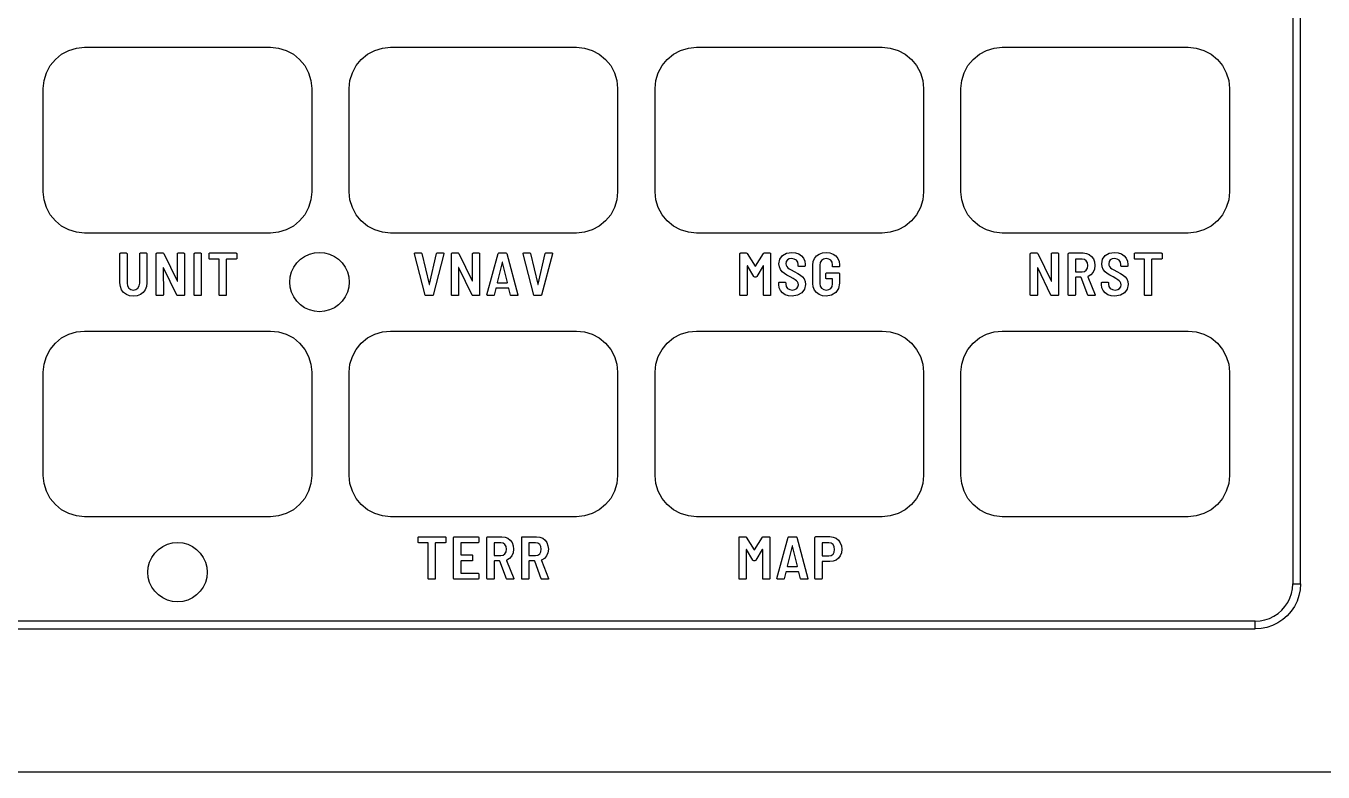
# Model space of a CAD drawing. Header units: millimetres. Extents: x 0 to 165, y 0 to 65.
# Drawn here: x 77.4 to 127.7, y 0 to 28.9 of the extents above; entities that cross this region are included whole.
import ezdxf

# ---------------------------------------------------------------- set-up
doc = ezdxf.new("R2010")
doc.units = ezdxf.units.MM
for name, color, linetype in [('CUT', 8, 'CONTINUOUS'), ('LASER', 7, 'CONTINUOUS'), ('UV_AMBER', 30, 'CONTINUOUS')]:
    doc.layers.add(name, color=color, linetype=linetype)

msp = doc.modelspace()

# ---------------------------------------------------------------- linework, layer by layer
at = {"layer": 'CUT'}
for points in [[(86.9, 28.1), (87.2121, 28.0693), (87.5123, 27.9782), (87.7889, 27.8304), (88.0314, 27.6314), (88.2304, 27.3889), (88.3782, 27.1123), (88.4693, 26.8121), (88.5, 26.5), (88.5, 22.5), (88.4693, 22.1879), (88.3782, 21.8877), (88.2304, 21.6111), (88.0314, 21.3686), (87.7889, 21.1696), (87.5123, 21.0218), (87.2121, 20.9307), (86.9, 20.9), (79.7, 20.9), (79.3879, 20.9307), (79.0877, 21.0218), (78.8111, 21.1696), (78.5686, 21.3686), (78.3696, 21.6111), (78.2218, 21.8877), (78.1307, 22.1879), (78.1, 22.5), (78.1, 26.5), (78.1307, 26.8121), (78.2218, 27.1123), (78.3696, 27.3889), (78.5686, 27.6314), (78.8111, 27.8304), (79.0877, 27.9782), (79.3879, 28.0693), (79.7, 28.1)], [(98.75, 28.1), (99.0621, 28.0693), (99.3623, 27.9782), (99.6389, 27.8304), (99.8814, 27.6314), (100.0804, 27.3889), (100.2282, 27.1123), (100.3193, 26.8121), (100.35, 26.5), (100.35, 22.5), (100.3193, 22.1879), (100.2282, 21.8877), (100.0804, 21.6111), (99.8814, 21.3686), (99.6389, 21.1696), (99.3623, 21.0218), (99.0621, 20.9307), (98.75, 20.9), (91.55, 20.9), (91.2379, 20.9307), (90.9377, 21.0218), (90.6611, 21.1696), (90.4186, 21.3686), (90.2196, 21.6111), (90.0718, 21.8877), (89.9807, 22.1879), (89.95, 22.5), (89.95, 26.5), (89.9807, 26.8121), (90.0718, 27.1123), (90.2196, 27.3889), (90.4186, 27.6314), (90.6611, 27.8304), (90.9377, 27.9782), (91.2379, 28.0693), (91.55, 28.1)], [(110.6, 28.1), (110.9121, 28.0693), (111.2123, 27.9782), (111.4889, 27.8304), (111.7314, 27.6314), (111.9304, 27.3889), (112.0782, 27.1123), (112.1693, 26.8121), (112.2, 26.5), (112.2, 22.5), (112.1693, 22.1879), (112.0782, 21.8877), (111.9304, 21.6111), (111.7314, 21.3686), (111.4889, 21.1696), (111.2123, 21.0218), (110.9121, 20.9307), (110.6, 20.9), (103.4, 20.9), (103.0879, 20.9307), (102.7877, 21.0218), (102.5111, 21.1696), (102.2686, 21.3686), (102.0696, 21.6111), (101.9218, 21.8877), (101.8307, 22.1879), (101.8, 22.5), (101.8, 26.5), (101.8307, 26.8121), (101.9218, 27.1123), (102.0696, 27.3889), (102.2686, 27.6314), (102.5111, 27.8304), (102.7877, 27.9782), (103.0879, 28.0693), (103.4, 28.1)], [(122.45, 28.1), (122.7621, 28.0693), (123.0623, 27.9782), (123.3389, 27.8304), (123.5814, 27.6314), (123.7804, 27.3889), (123.9282, 27.1123), (124.0193, 26.8121), (124.05, 26.5), (124.05, 22.5), (124.0193, 22.1879), (123.9282, 21.8877), (123.7804, 21.6111), (123.5814, 21.3686), (123.3389, 21.1696), (123.0623, 21.0218), (122.7621, 20.9307), (122.45, 20.9), (115.25, 20.9), (114.9379, 20.9307), (114.6377, 21.0218), (114.3611, 21.1696), (114.1186, 21.3686), (113.9196, 21.6111), (113.7718, 21.8877), (113.6807, 22.1879), (113.65, 22.5), (113.65, 26.5), (113.6807, 26.8121), (113.7718, 27.1123), (113.9196, 27.3889), (114.1186, 27.6314), (114.3611, 27.8304), (114.6377, 27.9782), (114.9379, 28.0693), (115.25, 28.1)], [(89.95, 19), (89.9325, 18.8003), (89.8806, 18.6067), (89.7959, 18.425), (89.681, 18.2608), (89.5392, 18.119), (89.375, 18.0041), (89.1933, 17.9194), (88.9997, 17.8675), (88.8, 17.85), (88.6003, 17.8675), (88.4067, 17.9194), (88.225, 18.0041), (88.0608, 18.119), (87.919, 18.2608), (87.8041, 18.425), (87.7194, 18.6067), (87.6675, 18.8003), (87.65, 19), (87.6675, 19.1997), (87.7194, 19.3933), (87.8041, 19.575), (87.919, 19.7392), (88.0608, 19.881), (88.225, 19.9959), (88.4067, 20.0806), (88.6003, 20.1325), (88.8, 20.15), (88.9997, 20.1325), (89.1933, 20.0806), (89.375, 19.9959), (89.5392, 19.881), (89.681, 19.7392), (89.7959, 19.575), (89.8806, 19.3933), (89.9325, 19.1997)], [(86.9, 17.1), (87.2121, 17.0693), (87.5123, 16.9782), (87.7889, 16.8304), (88.0314, 16.6314), (88.2304, 16.3889), (88.3782, 16.1123), (88.4693, 15.8121), (88.5, 15.5), (88.5, 11.5), (88.4693, 11.1879), (88.3782, 10.8877), (88.2304, 10.6111), (88.0314, 10.3686), (87.7889, 10.1696), (87.5123, 10.0218), (87.2121, 9.9307), (86.9, 9.9), (79.7, 9.9), (79.3879, 9.9307), (79.0877, 10.0218), (78.8111, 10.1696), (78.5686, 10.3686), (78.3696, 10.6111), (78.2218, 10.8877), (78.1307, 11.1879), (78.1, 11.5), (78.1, 15.5), (78.1307, 15.8121), (78.2218, 16.1123), (78.3696, 16.3889), (78.5686, 16.6314), (78.8111, 16.8304), (79.0877, 16.9782), (79.3879, 17.0693), (79.7, 17.1)], [(98.75, 17.1), (99.0621, 17.0693), (99.3623, 16.9782), (99.6389, 16.8304), (99.8814, 16.6314), (100.0804, 16.3889), (100.2282, 16.1123), (100.3193, 15.8121), (100.35, 15.5), (100.35, 11.5), (100.3193, 11.1879), (100.2282, 10.8877), (100.0804, 10.6111), (99.8814, 10.3686), (99.6389, 10.1696), (99.3623, 10.0218), (99.0621, 9.9307), (98.75, 9.9), (91.55, 9.9), (91.2379, 9.9307), (90.9377, 10.0218), (90.6611, 10.1696), (90.4186, 10.3686), (90.2196, 10.6111), (90.0718, 10.8877), (89.9807, 11.1879), (89.95, 11.5), (89.95, 15.5), (89.9807, 15.8121), (90.0718, 16.1123), (90.2196, 16.3889), (90.4186, 16.6314), (90.6611, 16.8304), (90.9377, 16.9782), (91.2379, 17.0693), (91.55, 17.1)], [(110.6, 17.1), (110.9121, 17.0693), (111.2123, 16.9782), (111.4889, 16.8304), (111.7314, 16.6314), (111.9304, 16.3889), (112.0782, 16.1123), (112.1693, 15.8121), (112.2, 15.5), (112.2, 11.5), (112.1693, 11.1879), (112.0782, 10.8877), (111.9304, 10.6111), (111.7314, 10.3686), (111.4889, 10.1696), (111.2123, 10.0218), (110.9121, 9.9307), (110.6, 9.9), (103.4, 9.9), (103.0879, 9.9307), (102.7877, 10.0218), (102.5111, 10.1696), (102.2686, 10.3686), (102.0696, 10.6111), (101.9218, 10.8877), (101.8307, 11.1879), (101.8, 11.5), (101.8, 15.5), (101.8307, 15.8121), (101.9218, 16.1123), (102.0696, 16.3889), (102.2686, 16.6314), (102.5111, 16.8304), (102.7877, 16.9782), (103.0879, 17.0693), (103.4, 17.1)], [(122.45, 17.1), (122.7621, 17.0693), (123.0623, 16.9782), (123.3389, 16.8304), (123.5814, 16.6314), (123.7804, 16.3889), (123.9282, 16.1123), (124.0193, 15.8121), (124.05, 15.5), (124.05, 11.5), (124.0193, 11.1879), (123.9282, 10.8877), (123.7804, 10.6111), (123.5814, 10.3686), (123.3389, 10.1696), (123.0623, 10.0218), (122.7621, 9.9307), (122.45, 9.9), (115.25, 9.9), (114.9379, 9.9307), (114.6377, 10.0218), (114.3611, 10.1696), (114.1186, 10.3686), (113.9196, 10.6111), (113.7718, 10.8877), (113.6807, 11.1879), (113.65, 11.5), (113.65, 15.5), (113.6807, 15.8121), (113.7718, 16.1123), (113.9196, 16.3889), (114.1186, 16.6314), (114.3611, 16.8304), (114.6377, 16.9782), (114.9379, 17.0693), (115.25, 17.1)], [(84.45, 7.75), (84.4325, 7.5503), (84.3806, 7.3567), (84.2959, 7.175), (84.181, 7.0108), (84.0392, 6.869), (83.875, 6.7541), (83.6933, 6.6694), (83.4997, 6.6175), (83.3, 6.6), (83.1003, 6.6175), (82.9067, 6.6694), (82.725, 6.7541), (82.5608, 6.869), (82.419, 7.0108), (82.3041, 7.175), (82.2194, 7.3567), (82.1675, 7.5503), (82.15, 7.75), (82.1675, 7.9497), (82.2194, 8.1433), (82.3041, 8.325), (82.419, 8.4892), (82.5608, 8.631), (82.725, 8.7459), (82.9067, 8.8306), (83.1003, 8.8825), (83.3, 8.9), (83.4997, 8.8825), (83.6933, 8.8306), (83.875, 8.7459), (84.0392, 8.631), (84.181, 8.4892), (84.2959, 8.325), (84.3806, 8.1433), (84.4325, 7.9497)]]:
    msp.add_lwpolyline(points, close=True, dxfattribs=at)
msp.add_lwpolyline([(159.5, 0), (5.5, 0)], dxfattribs=at)
at = {"layer": 'LASER'}
for points in [[(126.5, 55.8), (126.5, 7.3), (126.8, 7.3), (126.8, 55.8)], [(126.8, 7.3), (126.785, 7.0716), (126.7404, 6.8471), (126.6668, 6.6303), (126.5655, 6.425), (126.4384, 6.2347), (126.2874, 6.0626), (126.1153, 5.9116), (125.925, 5.7845), (125.7197, 5.6832), (125.5029, 5.6096), (125.2784, 5.565), (125.05, 5.55), (125.05, 5.85), (125.2393, 5.8624), (125.4253, 5.8994), (125.6049, 5.9604), (125.775, 6.0443), (125.9327, 6.1496), (126.0753, 6.2747), (126.2004, 6.4173), (126.3057, 6.575), (126.3896, 6.7451), (126.4506, 6.9247), (126.4876, 7.1107), (126.5, 7.3)], [(36.3, 5.55), (125.05, 5.55), (125.05, 5.85), (36.3, 5.85)]]:
    msp.add_lwpolyline(points, close=True, dxfattribs=at)
at = {"layer": 'UV_AMBER'}
for points in [[(81.5886, 18.4548), (81.444, 18.4707), (81.3171, 18.5183), (81.2123, 18.5954), (81.1341, 18.699), (81.0854, 18.8251), (81.0692, 18.9694), (81.0692, 20.098), (81.0712, 20.1089), (81.0773, 20.1179), (81.0866, 20.1243), (81.0976, 20.1264), (81.3149, 20.1264), (81.3258, 20.1243), (81.3348, 20.1179), (81.3412, 20.1089), (81.3433, 20.098), (81.3433, 18.9554), (81.3601, 18.8485), (81.4105, 18.764), (81.4886, 18.7092), (81.5886, 18.6909), (81.689, 18.7092), (81.7679, 18.764), (81.8194, 18.8485), (81.8366, 18.9554), (81.8366, 20.098), (81.8386, 20.1089), (81.8447, 20.1179), (81.854, 20.1243), (81.865, 20.1264), (82.0823, 20.1264), (82.0932, 20.1243), (82.1022, 20.1179), (82.1086, 20.1089), (82.1107, 20.098), (82.1107, 18.9694), (82.0944, 18.8251), (82.0457, 18.699), (81.9675, 18.5954), (81.8628, 18.5183), (81.7352, 18.4707), (81.5886, 18.4548)], [(83.2934, 20.098), (83.2954, 20.1089), (83.3015, 20.1179), (83.3105, 20.1243), (83.3214, 20.1264), (83.5387, 20.1264), (83.5496, 20.1243), (83.5586, 20.1179), (83.565, 20.1089), (83.5671, 20.098), (83.5671, 18.502), (83.565, 18.491), (83.5586, 18.4817), (83.5496, 18.4756), (83.5387, 18.4736), (83.3096, 18.4736), (83.2909, 18.479), (83.2768, 18.495), (82.7621, 19.5527), (82.7573, 19.5577), (82.7525, 19.5586), (82.7489, 19.5554), (82.7477, 19.5479), (82.7503, 18.502), (82.7482, 18.491), (82.7418, 18.4817), (82.7328, 18.4756), (82.7219, 18.4736), (82.5046, 18.4736), (82.4937, 18.4756), (82.4843, 18.4817), (82.4783, 18.491), (82.4762, 18.502), (82.4762, 20.098), (82.4783, 20.1089), (82.4843, 20.1179), (82.4937, 20.1243), (82.5046, 20.1264), (82.7311, 20.1264), (82.7513, 20.121), (82.7644, 20.105), (83.2816, 19.0425), (83.2861, 19.0375), (83.2908, 19.0366), (83.2944, 19.04), (83.2956, 19.0473), (83.2934, 20.098)], [(83.9751, 18.4736), (83.9642, 18.4756), (83.9552, 18.4817), (83.9491, 18.491), (83.9471, 18.502), (83.9471, 20.098), (83.9491, 20.1089), (83.9552, 20.1179), (83.9642, 20.1243), (83.9751, 20.1264), (84.1924, 20.1264), (84.2033, 20.1243), (84.2123, 20.1179), (84.2187, 20.1089), (84.2208, 20.098), (84.2208, 18.502), (84.2187, 18.491), (84.2123, 18.4817), (84.2033, 18.4756), (84.1924, 18.4736), (83.9751, 18.4736)], [(85.5662, 20.1264), (85.5771, 20.1243), (85.5861, 20.1179), (85.5925, 20.1089), (85.5946, 20.098), (85.5946, 19.9161), (85.5925, 19.9052), (85.5861, 19.8962), (85.5771, 19.8901), (85.5662, 19.8881), (85.2002, 19.8881), (85.1914, 19.8851), (85.1884, 19.8763), (85.1884, 18.502), (85.1863, 18.491), (85.18, 18.4817), (85.1709, 18.4756), (85.16, 18.4736), (84.9431, 18.4736), (84.9321, 18.4756), (84.9228, 18.4817), (84.9167, 18.491), (84.9147, 18.502), (84.9147, 19.8763), (84.9117, 19.8851), (84.9029, 19.8881), (84.5509, 19.8881), (84.54, 19.8901), (84.5306, 19.8962), (84.5246, 19.9052), (84.5225, 19.9161), (84.5225, 20.098), (84.5246, 20.1089), (84.5306, 20.1179), (84.54, 20.1243), (84.5509, 20.1264), (85.5662, 20.1264)], [(92.9286, 18.4736), (92.9074, 18.4795), (92.8954, 18.4972), (92.4778, 20.0958), (92.4778, 20.105), (92.4842, 20.121), (92.5036, 20.1264), (92.7375, 20.1264), (92.757, 20.1205), (92.7681, 20.1028), (93.0467, 18.9152), (93.0495, 18.908), (93.0537, 18.9056), (93.0578, 18.908), (93.0607, 18.9152), (93.3322, 20.1006), (93.3437, 20.1199), (93.3632, 20.1264), (93.5919, 20.1264), (93.6133, 20.1187), (93.6155, 20.0958), (93.1979, 18.4972), (93.1859, 18.4795), (93.1647, 18.4736), (92.9286, 18.4736)], [(94.73, 20.098), (94.732, 20.1089), (94.7381, 20.1179), (94.7472, 20.1243), (94.758, 20.1264), (94.9753, 20.1264), (94.9862, 20.1243), (94.9953, 20.1179), (95.0016, 20.1089), (95.0037, 20.098), (95.0037, 18.502), (95.0016, 18.491), (94.9953, 18.4817), (94.9862, 18.4756), (94.9753, 18.4736), (94.7462, 18.4736), (94.7275, 18.479), (94.7134, 18.495), (94.1988, 19.5527), (94.194, 19.5577), (94.1892, 19.5586), (94.1856, 19.5554), (94.1844, 19.5479), (94.187, 18.502), (94.1848, 18.491), (94.1785, 18.4817), (94.1694, 18.4756), (94.1585, 18.4736), (93.9412, 18.4736), (93.9303, 18.4756), (93.921, 18.4817), (93.9149, 18.491), (93.9128, 18.502), (93.9128, 20.098), (93.9149, 20.1089), (93.921, 20.1179), (93.9303, 20.1243), (93.9412, 20.1264), (94.1678, 20.1264), (94.1879, 20.121), (94.201, 20.105), (94.7182, 19.0425), (94.7227, 19.0375), (94.7274, 19.0366), (94.731, 19.04), (94.7322, 19.0473), (94.73, 20.098)], [(96.2311, 18.4736), (96.21, 18.4795), (96.1983, 18.4972), (96.1367, 18.7499), (96.1326, 18.7569), (96.1249, 18.7592), (95.6386, 18.7592), (95.6309, 18.7569), (95.6268, 18.7499), (95.5678, 18.4972), (95.556, 18.4795), (95.5346, 18.4736), (95.3103, 18.4736), (95.2891, 18.4813), (95.2867, 18.5042), (95.7165, 20.1028), (95.7283, 20.1205), (95.7497, 20.1264), (96.0186, 20.1264), (96.04, 20.1205), (96.0518, 20.1028), (96.4816, 18.5042), (96.4838, 18.495), (96.4774, 18.479), (96.458, 18.4736), (96.2311, 18.4736)], [(97.1353, 18.4736), (97.1141, 18.4795), (97.1021, 18.4972), (96.6845, 20.0958), (96.6845, 20.105), (96.6909, 20.121), (96.7103, 20.1264), (96.9442, 20.1264), (96.9636, 20.1205), (96.9748, 20.1028), (97.2533, 18.9152), (97.2562, 18.908), (97.2603, 18.9056), (97.2645, 18.908), (97.2674, 18.9152), (97.5389, 20.1006), (97.5503, 20.1199), (97.5699, 20.1264), (97.7986, 20.1264), (97.82, 20.1187), (97.8222, 20.0958), (97.4046, 18.4972), (97.3926, 18.4795), (97.3714, 18.4736), (97.1353, 18.4736)], [(105.9931, 20.1076), (106.0062, 20.1217), (106.0263, 20.1264), (106.2458, 20.1264), (106.2567, 20.1243), (106.2657, 20.1179), (106.2721, 20.1089), (106.2742, 20.098), (106.2742, 18.502), (106.2721, 18.491), (106.2657, 18.4817), (106.2567, 18.4756), (106.2458, 18.4736), (106.0285, 18.4736), (106.0176, 18.4756), (106.0086, 18.4817), (106.0025, 18.491), (106.0005, 18.502), (106.0005, 19.621), (105.9993, 19.6284), (105.9957, 19.6317), (105.9909, 19.6307), (105.9861, 19.6258), (105.7359, 19.2126), (105.7228, 19.1985), (105.7027, 19.1937), (105.6581, 19.1937), (105.638, 19.1985), (105.6249, 19.2126), (105.3748, 19.6235), (105.37, 19.6285), (105.3652, 19.6294), (105.3616, 19.6262), (105.3604, 19.6187), (105.3604, 18.502), (105.3583, 18.491), (105.3519, 18.4817), (105.3429, 18.4756), (105.332, 18.4736), (105.115, 18.4736), (105.1041, 18.4756), (105.0948, 18.4817), (105.0887, 18.491), (105.0866, 18.502), (105.0866, 20.098), (105.0887, 20.1089), (105.0948, 20.1179), (105.1041, 20.1243), (105.115, 20.1264), (105.332, 20.1264), (105.3521, 20.1217), (105.3652, 20.1076), (105.6743, 19.614), (105.6816, 19.6069), (105.6887, 19.614), (105.9931, 20.1076)], [(107.1123, 18.4548), (106.9658, 18.4686), (106.8382, 18.5101), (106.7335, 18.5776), (106.6552, 18.6684), (106.6065, 18.779), (106.5903, 18.9056), (106.5903, 18.9672), (106.5923, 18.9781), (106.5984, 18.9872), (106.6077, 18.9932), (106.6187, 18.9953), (106.8312, 18.9953), (106.8421, 18.9932), (106.8511, 18.9872), (106.8575, 18.9781), (106.8596, 18.9672), (106.8596, 18.92), (106.8773, 18.8277), (106.9305, 18.7544), (107.0137, 18.7068), (107.1216, 18.6909), (107.2196, 18.705), (107.2916, 18.7474), (107.3359, 18.813), (107.3507, 18.8964), (107.3424, 18.9555), (107.3175, 19.006), (107.2777, 19.0502), (107.2241, 19.0908), (107.1478, 19.1367), (107.0389, 19.196), (106.9092, 19.2674), (106.8076, 19.3306), (106.727, 19.3979), (106.66, 19.4815), (106.6149, 19.5838), (106.5999, 19.7062), (106.6338, 19.8879), (106.7357, 20.0271), (106.8929, 20.1157), (107.0932, 20.1452), (107.2378, 20.1307), (107.3647, 20.0873), (107.4692, 20.0176), (107.5466, 19.9235), (107.5944, 19.8095), (107.6104, 19.68), (107.6104, 19.6306), (107.6083, 19.6196), (107.6019, 19.6103), (107.5929, 19.6042), (107.582, 19.6021), (107.3695, 19.6021), (107.3585, 19.6042), (107.3492, 19.6103), (107.3431, 19.6196), (107.3411, 19.6306), (107.3411, 19.6756), (107.3239, 19.7682), (107.2725, 19.8431), (107.1924, 19.8926), (107.0887, 19.9091), (106.9976, 19.8958), (106.9279, 19.856), (106.8836, 19.7925), (106.8688, 19.7084), (106.8765, 19.6493), (106.8995, 19.5996), (106.9383, 19.556), (106.9928, 19.5147), (107.0718, 19.4689), (107.1832, 19.411), (107.3306, 19.3247), (107.4333, 19.2598), (107.5075, 19.1975), (107.5691, 19.1192), (107.6106, 19.0235), (107.6244, 18.9082), (107.5895, 18.7214), (107.485, 18.5773), (107.3223, 18.4854), (107.1123, 18.4548)], [(108.4245, 18.4548), (108.2802, 18.4701), (108.1541, 18.516), (108.0505, 18.5903), (107.9726, 18.6898), (107.9239, 18.8104), (107.9077, 18.948), (107.9077, 19.652), (107.9239, 19.7896), (107.9726, 19.9102), (108.0505, 20.0096), (108.1541, 20.0836), (108.2802, 20.1298), (108.4245, 20.1452), (108.5692, 20.1302), (108.6961, 20.0851), (108.8008, 20.0128), (108.8791, 19.9161), (108.9278, 19.7999), (108.944, 19.6682), (108.944, 19.614), (108.9419, 19.603), (108.9355, 19.5937), (108.9265, 19.5876), (108.9156, 19.5855), (108.6987, 19.5855), (108.6877, 19.5876), (108.6784, 19.5937), (108.6723, 19.603), (108.6702, 19.614), (108.6702, 19.6682), (108.6534, 19.7647), (108.6027, 19.8416), (108.5246, 19.8922), (108.4245, 19.9091), (108.3263, 19.8917), (108.2486, 19.8394), (108.1982, 19.7589), (108.1814, 19.6564), (108.1814, 18.9436), (108.1989, 18.841), (108.2511, 18.7603), (108.3311, 18.7082), (108.4316, 18.6909), (108.5294, 18.7065), (108.6053, 18.7533), (108.654, 18.8274), (108.6702, 18.9244), (108.6702, 19.1111), (108.6673, 19.12), (108.6584, 19.1229), (108.4434, 19.1229), (108.4325, 19.1249), (108.4234, 19.131), (108.4173, 19.1403), (108.4153, 19.1513), (108.4153, 19.3236), (108.4173, 19.3345), (108.4234, 19.3435), (108.4325, 19.3499), (108.4434, 19.352), (108.9156, 19.352), (108.9265, 19.3499), (108.9355, 19.3435), (108.9419, 19.3345), (108.944, 19.3236), (108.944, 18.9554), (108.9086, 18.7466), (108.8023, 18.588), (108.637, 18.4881), (108.4245, 18.4548)], [(117.153, 20.098), (117.1551, 20.1089), (117.1612, 20.1179), (117.1702, 20.1243), (117.1811, 20.1264), (117.3984, 20.1264), (117.4093, 20.1243), (117.4183, 20.1179), (117.4247, 20.1089), (117.4268, 20.098), (117.4268, 18.502), (117.4247, 18.491), (117.4183, 18.4817), (117.4093, 18.4756), (117.3984, 18.4736), (117.1693, 18.4736), (117.1505, 18.479), (117.1364, 18.495), (116.6218, 19.5527), (116.617, 19.5577), (116.6122, 19.5586), (116.6086, 19.5554), (116.6074, 19.5479), (116.61, 18.502), (116.6079, 18.491), (116.6015, 18.4817), (116.5925, 18.4756), (116.5816, 18.4736), (116.3643, 18.4736), (116.3533, 18.4756), (116.344, 18.4817), (116.3379, 18.491), (116.3359, 18.502), (116.3359, 20.098), (116.3379, 20.1089), (116.344, 20.1179), (116.3533, 20.1243), (116.3643, 20.1264), (116.5908, 20.1264), (116.6109, 20.121), (116.624, 20.105), (117.1412, 19.0425), (117.1457, 19.0375), (117.1505, 19.0366), (117.1541, 19.04), (117.1552, 19.0473), (117.153, 20.098)], [(118.5951, 18.4736), (118.574, 18.4795), (118.5623, 18.4972), (118.307, 19.1749), (118.3018, 19.1819), (118.2952, 19.1842), (118.0923, 19.1842), (118.0834, 19.1812), (118.0805, 19.1724), (118.0805, 18.502), (118.0783, 18.491), (118.072, 18.4817), (118.0629, 18.4756), (118.052, 18.4736), (117.8348, 18.4736), (117.8239, 18.4756), (117.8148, 18.4817), (117.8087, 18.491), (117.8067, 18.502), (117.8067, 20.098), (117.8087, 20.1089), (117.8148, 20.1179), (117.8239, 20.1243), (117.8348, 20.1264), (118.3804, 20.1264), (118.5073, 20.1114), (118.6187, 20.0663), (118.7109, 19.9937), (118.7792, 19.8962), (118.8218, 19.7783), (118.836, 19.6446), (118.8183, 19.5012), (118.7652, 19.3778), (118.6813, 19.2811), (118.5715, 19.2174), (118.5638, 19.2108), (118.5645, 19.2008), (118.843, 18.5068), (118.845, 18.5008), (118.8456, 18.4924), (118.8397, 18.4783), (118.822, 18.4736), (118.5951, 18.4736)], [(119.6151, 18.4548), (119.4686, 18.4686), (119.341, 18.5101), (119.2362, 18.5776), (119.158, 18.6684), (119.1093, 18.779), (119.0931, 18.9056), (119.0931, 18.9672), (119.0951, 18.9781), (119.1012, 18.9872), (119.1105, 18.9932), (119.1215, 18.9953), (119.334, 18.9953), (119.3449, 18.9932), (119.3539, 18.9872), (119.3603, 18.9781), (119.3624, 18.9672), (119.3624, 18.92), (119.3801, 18.8277), (119.4332, 18.7544), (119.5164, 18.7068), (119.6243, 18.6909), (119.7224, 18.705), (119.7944, 18.7474), (119.8387, 18.813), (119.8534, 18.8964), (119.8451, 18.9555), (119.8202, 19.006), (119.7805, 19.0502), (119.7269, 19.0908), (119.6505, 19.1367), (119.5417, 19.196), (119.4119, 19.2674), (119.3104, 19.3306), (119.2298, 19.3979), (119.1628, 19.4815), (119.1177, 19.5838), (119.1027, 19.7062), (119.1366, 19.8879), (119.2384, 20.0271), (119.3957, 20.1157), (119.5959, 20.1452), (119.7406, 20.1307), (119.8675, 20.0873), (119.972, 20.0176), (120.0493, 19.9235), (120.0972, 19.8095), (120.1132, 19.68), (120.1132, 19.6306), (120.111, 19.6196), (120.1047, 19.6103), (120.0956, 19.6042), (120.0848, 19.6021), (119.8723, 19.6021), (119.8613, 19.6042), (119.852, 19.6103), (119.8459, 19.6196), (119.8439, 19.6306), (119.8439, 19.6756), (119.8267, 19.7682), (119.7752, 19.8431), (119.6952, 19.8926), (119.5915, 19.9091), (119.5004, 19.8958), (119.4307, 19.856), (119.3864, 19.7925), (119.3716, 19.7084), (119.3793, 19.6493), (119.4023, 19.5996), (119.4411, 19.556), (119.4956, 19.5147), (119.5745, 19.4689), (119.686, 19.411), (119.8333, 19.3247), (119.9361, 19.2598), (120.0102, 19.1975), (120.0718, 19.1192), (120.1134, 19.0235), (120.1272, 18.9082), (120.0923, 18.7214), (119.9877, 18.5773), (119.825, 18.4854), (119.6151, 18.4548)], [(121.4114, 20.1264), (121.4222, 20.1243), (121.4313, 20.1179), (121.4376, 20.1089), (121.4398, 20.098), (121.4398, 19.9161), (121.4376, 19.9052), (121.4313, 19.8962), (121.4222, 19.8901), (121.4114, 19.8881), (121.0454, 19.8881), (121.0365, 19.8851), (121.0336, 19.8763), (121.0336, 18.502), (121.0315, 18.491), (121.0251, 18.4817), (121.0161, 18.4756), (121.0052, 18.4736), (120.7882, 18.4736), (120.7773, 18.4756), (120.7679, 18.4817), (120.7619, 18.491), (120.7598, 18.502), (120.7598, 19.8763), (120.7569, 19.8851), (120.748, 19.8881), (120.3961, 19.8881), (120.3851, 19.8901), (120.3758, 19.8962), (120.3697, 19.9052), (120.3677, 19.9161), (120.3677, 20.098), (120.3697, 20.1089), (120.3758, 20.1179), (120.3851, 20.1243), (120.3961, 20.1264), (121.4114, 20.1264)], [(95.6833, 18.9883), (95.6828, 18.9821), (95.6858, 18.9776), (95.6905, 18.9751), (95.6951, 18.9742), (96.0684, 18.9742), (96.0729, 18.9751), (96.0776, 18.9776), (96.0807, 18.9821), (96.0802, 18.9883), (95.8865, 19.7626), (95.8834, 19.7682), (95.8791, 19.77), (95.8752, 19.7682), (95.8721, 19.7626), (95.6833, 18.9883)], [(118.0923, 19.8903), (118.0834, 19.8873), (118.0805, 19.8785), (118.0805, 19.4085), (118.0834, 19.3996), (118.0923, 19.3967), (118.3402, 19.3967), (118.4299, 19.4134), (118.5007, 19.4638), (118.5469, 19.5422), (118.5623, 19.6424), (118.5469, 19.7441), (118.5007, 19.8228), (118.4299, 19.8734), (118.3402, 19.8903), (118.0923, 19.8903)], [(93.6641, 9.1264), (93.6749, 9.1243), (93.684, 9.1179), (93.6903, 9.1089), (93.6925, 9.098), (93.6925, 8.9161), (93.6903, 8.9052), (93.684, 8.8962), (93.6749, 8.8901), (93.6641, 8.8881), (93.2981, 8.8881), (93.2892, 8.8851), (93.2863, 8.8763), (93.2863, 7.502), (93.2842, 7.491), (93.2778, 7.4817), (93.2688, 7.4756), (93.2579, 7.4736), (93.0409, 7.4736), (93.03, 7.4756), (93.0207, 7.4817), (93.0146, 7.491), (93.0125, 7.502), (93.0125, 8.8763), (93.0096, 8.8851), (93.0007, 8.8881), (92.6488, 8.8881), (92.6378, 8.8901), (92.6285, 8.8962), (92.6224, 8.9052), (92.6204, 8.9161), (92.6204, 9.098), (92.6224, 9.1089), (92.6285, 9.1179), (92.6378, 9.1243), (92.6488, 9.1264), (93.6641, 9.1264)], [(94.967, 8.9187), (94.9649, 8.9077), (94.9586, 8.8984), (94.9495, 8.8923), (94.9386, 8.8903), (94.2823, 8.8903), (94.2735, 8.8873), (94.2705, 8.8785), (94.2705, 8.4347), (94.2735, 8.4258), (94.2823, 8.4229), (94.7025, 8.4229), (94.7134, 8.4207), (94.7224, 8.4144), (94.7288, 8.4053), (94.7309, 8.3944), (94.7309, 8.2151), (94.7288, 8.2042), (94.7224, 8.1949), (94.7134, 8.1888), (94.7025, 8.1867), (94.2823, 8.1867), (94.2735, 8.1838), (94.2705, 8.1749), (94.2705, 7.7215), (94.2735, 7.7127), (94.2823, 7.7097), (94.9386, 7.7097), (94.9495, 7.7076), (94.9586, 7.7012), (94.9649, 7.6922), (94.967, 7.6813), (94.967, 7.502), (94.9649, 7.491), (94.9586, 7.4817), (94.9495, 7.4756), (94.9386, 7.4736), (94.0248, 7.4736), (94.0139, 7.4756), (94.0049, 7.4817), (93.9988, 7.491), (93.9968, 7.502), (93.9968, 9.098), (93.9988, 9.1089), (94.0049, 9.1179), (94.0139, 9.1243), (94.0248, 9.1264), (94.9386, 9.1264), (94.9495, 9.1243), (94.9586, 9.1179), (94.9649, 9.1089), (94.967, 9.098), (94.967, 8.9187)], [(96.0763, 7.4736), (96.0552, 7.4795), (96.0435, 7.4972), (95.7882, 8.1749), (95.783, 8.1819), (95.7764, 8.1842), (95.5735, 8.1842), (95.5646, 8.1812), (95.5617, 8.1724), (95.5617, 7.502), (95.5596, 7.491), (95.5532, 7.4817), (95.5442, 7.4756), (95.5333, 7.4736), (95.316, 7.4736), (95.3051, 7.4756), (95.2961, 7.4817), (95.29, 7.491), (95.2879, 7.502), (95.2879, 9.098), (95.29, 9.1089), (95.2961, 9.1179), (95.3051, 9.1243), (95.316, 9.1264), (95.8616, 9.1264), (95.9885, 9.1114), (96.1, 9.0663), (96.1921, 8.9937), (96.2604, 8.8962), (96.303, 8.7783), (96.3172, 8.6446), (96.2995, 8.5012), (96.2464, 8.3778), (96.1626, 8.2811), (96.0527, 8.2174), (96.0451, 8.2108), (96.0457, 8.2008), (96.3243, 7.5068), (96.3262, 7.5008), (96.3268, 7.4924), (96.3209, 7.4783), (96.3032, 7.4736), (96.0763, 7.4736)], [(97.4243, 7.4736), (97.4032, 7.4795), (97.3915, 7.4972), (97.1362, 8.1749), (97.131, 8.1819), (97.1244, 8.1842), (96.9215, 8.1842), (96.9126, 8.1812), (96.9097, 8.1724), (96.9097, 7.502), (96.9076, 7.491), (96.9012, 7.4817), (96.8922, 7.4756), (96.8813, 7.4736), (96.664, 7.4736), (96.6531, 7.4756), (96.6441, 7.4817), (96.638, 7.491), (96.6359, 7.502), (96.6359, 9.098), (96.638, 9.1089), (96.6441, 9.1179), (96.6531, 9.1243), (96.664, 9.1264), (97.2096, 9.1264), (97.3365, 9.1114), (97.4479, 9.0663), (97.5401, 8.9937), (97.6084, 8.8962), (97.651, 8.7783), (97.6652, 8.6446), (97.6475, 8.5012), (97.5944, 8.3778), (97.5106, 8.2811), (97.4007, 8.2174), (97.3931, 8.2108), (97.3937, 8.2008), (97.6722, 7.5068), (97.6742, 7.5008), (97.6748, 7.4924), (97.6689, 7.4783), (97.6512, 7.4736), (97.4243, 7.4736)], [(105.9601, 9.1076), (105.9732, 9.1217), (105.9933, 9.1264), (106.2128, 9.1264), (106.2237, 9.1243), (106.2327, 9.1179), (106.2391, 9.1089), (106.2412, 9.098), (106.2412, 7.502), (106.2391, 7.491), (106.2327, 7.4817), (106.2237, 7.4756), (106.2128, 7.4736), (105.9955, 7.4736), (105.9846, 7.4756), (105.9756, 7.4817), (105.9695, 7.491), (105.9674, 7.502), (105.9674, 8.621), (105.9662, 8.6284), (105.9626, 8.6317), (105.9578, 8.6307), (105.9531, 8.6258), (105.7029, 8.2126), (105.6898, 8.1985), (105.6697, 8.1937), (105.6251, 8.1937), (105.605, 8.1985), (105.5919, 8.2126), (105.3417, 8.6235), (105.3369, 8.6285), (105.3322, 8.6294), (105.3286, 8.6262), (105.3274, 8.6187), (105.3274, 7.502), (105.3252, 7.491), (105.3189, 7.4817), (105.3098, 7.4756), (105.2989, 7.4736), (105.082, 7.4736), (105.071, 7.4756), (105.0617, 7.4817), (105.0556, 7.491), (105.0536, 7.502), (105.0536, 9.098), (105.0556, 9.1089), (105.0617, 9.1179), (105.071, 9.1243), (105.082, 9.1264), (105.2989, 9.1264), (105.3191, 9.1217), (105.3322, 9.1076), (105.6413, 8.614), (105.6486, 8.6069), (105.6557, 8.614), (105.9601, 9.1076)], [(107.4663, 7.4736), (107.4452, 7.4795), (107.4335, 7.4972), (107.3719, 7.7499), (107.3678, 7.7569), (107.3601, 7.7592), (106.8738, 7.7592), (106.8661, 7.7569), (106.862, 7.7499), (106.803, 7.4972), (106.7912, 7.4795), (106.7698, 7.4736), (106.5455, 7.4736), (106.5243, 7.4813), (106.5219, 7.5042), (106.9517, 9.1028), (106.9635, 9.1205), (106.9849, 9.1264), (107.2538, 9.1264), (107.2752, 9.1205), (107.287, 9.1028), (107.7168, 7.5042), (107.719, 7.495), (107.7126, 7.479), (107.6932, 7.4736), (107.4663, 7.4736)], [(108.5664, 9.1286), (108.6953, 9.1133), (108.8084, 9.0674), (108.9017, 8.9934), (108.9715, 8.894), (109.0149, 8.7738), (109.0294, 8.6376), (109.0149, 8.5041), (108.9715, 8.3871), (108.9017, 8.2907), (108.8084, 8.2185), (108.696, 8.1734), (108.569, 8.1583), (108.2783, 8.1583), (108.2694, 8.1554), (108.2665, 8.1465), (108.2665, 7.502), (108.2644, 7.491), (108.2583, 7.4817), (108.2493, 7.4756), (108.2384, 7.4736), (108.0211, 7.4736), (108.0101, 7.4756), (108.0008, 7.4817), (107.9947, 7.491), (107.9927, 7.502), (107.9927, 9.1006), (107.9947, 9.1114), (108.0008, 9.1205), (108.0101, 9.1266), (108.0211, 9.1286), (108.5664, 9.1286)], [(95.5735, 8.8903), (95.5646, 8.8873), (95.5617, 8.8785), (95.5617, 8.4085), (95.5646, 8.3996), (95.5735, 8.3967), (95.8214, 8.3967), (95.9112, 8.4134), (95.9819, 8.4638), (96.0281, 8.5422), (96.0435, 8.6424), (96.0281, 8.7441), (95.9819, 8.8228), (95.9112, 8.8734), (95.8214, 8.8903), (95.5735, 8.8903)], [(96.9215, 8.8903), (96.9126, 8.8873), (96.9097, 8.8785), (96.9097, 8.4085), (96.9126, 8.3996), (96.9215, 8.3967), (97.1694, 8.3967), (97.2591, 8.4134), (97.3299, 8.4638), (97.3761, 8.5422), (97.3915, 8.6424), (97.3761, 8.7441), (97.3299, 8.8228), (97.2591, 8.8734), (97.1694, 8.8903), (96.9215, 8.8903)], [(106.9185, 7.9883), (106.918, 7.9821), (106.9211, 7.9776), (106.9258, 7.9751), (106.9303, 7.9742), (107.3036, 7.9742), (107.3081, 7.9751), (107.3128, 7.9776), (107.3159, 7.9821), (107.3154, 7.9883), (107.1217, 8.7626), (107.1186, 8.7682), (107.1144, 8.77), (107.1104, 8.7682), (107.1074, 8.7626), (106.9185, 7.9883)], [(108.5262, 8.3778), (108.6198, 8.3953), (108.6926, 8.4476), (108.7396, 8.5287), (108.7553, 8.6328), (108.7396, 8.739), (108.6926, 8.8217), (108.6198, 8.8748), (108.5262, 8.8925), (108.2783, 8.8925), (108.2694, 8.8895), (108.2665, 8.8807), (108.2665, 8.3896), (108.2694, 8.3808), (108.2783, 8.3778), (108.5262, 8.3778)]]:
    msp.add_lwpolyline(points, close=True, dxfattribs=at)

doc.saveas('drawing.dxf')
